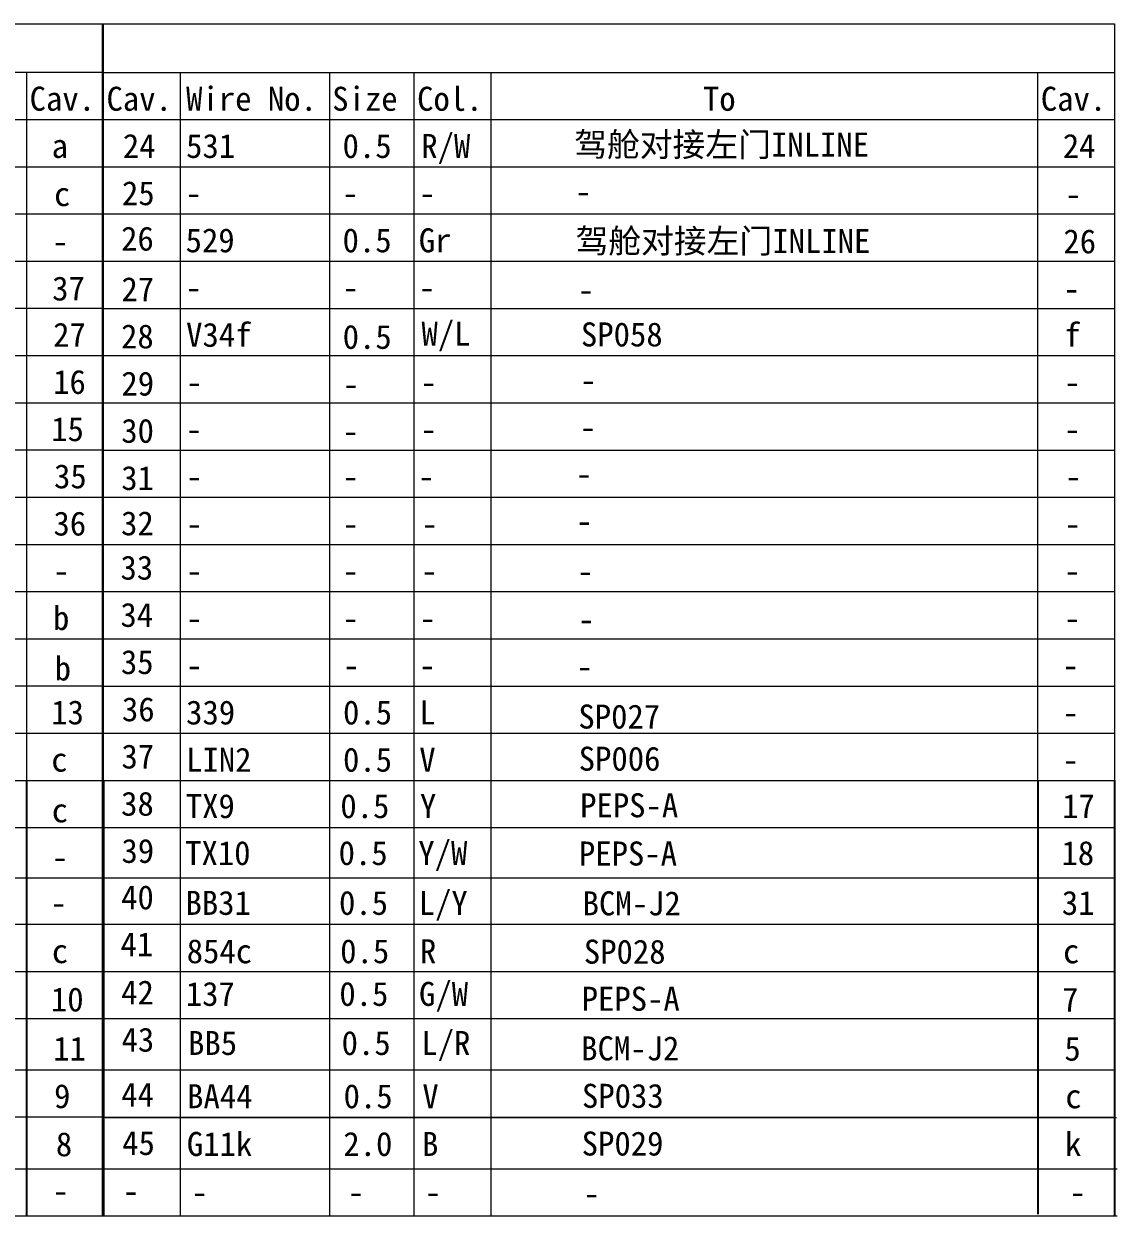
# Model space of a CAD drawing. Header units: millimetres. Extents: x 17 to 3784, y 12 to 1382.
# Drawn here: x 1012.9 to 1070.4, y 977.5 to 1040.3 of the extents above; entities that cross this region are included whole.
import ezdxf

# ---------------------------------------------------------------- set-up
doc = ezdxf.new("R2010")
doc.units = ezdxf.units.MM
doc.styles.add('FangSong_GB2312_Style', font='simfang.ttf')

msp = doc.modelspace()

# ---------------------------------------------------------------- linework, layer by layer
at = {"color": 0}
for p, q in [((1013.032, 1000.474), (1013.032, 977.555)), ((1017.071, 1000.428), (1017.071, 982.728)), ((1017.074, 1000.469), (1017.074, 977.539)), ((1066.26, 1000.469), (1066.26, 977.631)), ((1070.302, 1000.465), (1070.302, 977.567))]:
    msp.add_line(p, q, dxfattribs=at)
at = {"color": 0, "linetype": 'Continuous', "lineweight": 13}
for points in [[(963.838, 1040.302), (1017.075, 1040.302)], [(1017.017, 1040.277), (1017.017, 977.554)], [(1017.066, 1040.297), (1070.302, 1040.297)], [(1017.066, 1040.286), (1017.066, 1000.463)], [(1070.302, 1040.297), (1070.302, 1000.463)], [(963.838, 1037.751), (1017.075, 1037.751)], [(1013.019, 1037.751), (1013.019, 1000.468)], [(1017.066, 1037.746), (1070.302, 1037.746)], [(1021.121, 1037.746), (1021.121, 977.524)], [(1028.969, 1037.746), (1028.969, 977.537)], [(1033.416, 1037.746), (1033.416, 977.537)], [(1037.471, 1037.746), (1037.471, 977.537)], [(1066.247, 1037.746), (1066.247, 1000.463)], [(963.838, 1035.265), (1017.075, 1035.265)], [(1017.066, 1035.261), (1070.302, 1035.261)], [(963.838, 1032.78), (1017.075, 1032.78)], [(1017.066, 1032.775), (1070.302, 1032.775)], [(963.838, 1030.294), (1017.075, 1030.294)], [(1017.066, 1030.29), (1070.302, 1030.29)], [(963.838, 1027.809), (1017.075, 1027.809)], [(1017.066, 1027.804), (1070.302, 1027.804)], [(963.838, 1025.323), (1017.075, 1025.323)], [(1017.066, 1025.319), (1070.302, 1025.319)], [(963.838, 1022.838), (1017.075, 1022.838)], [(1017.066, 1022.833), (1070.302, 1022.833)], [(963.838, 1020.352), (1017.075, 1020.352)], [(1017.066, 1020.347), (1070.302, 1020.347)], [(963.838, 1017.867), (1017.075, 1017.867)], [(1017.066, 1017.862), (1070.302, 1017.862)], [(963.838, 1015.381), (1017.075, 1015.381)], [(1017.066, 1015.376), (1070.302, 1015.376)], [(963.838, 1012.895), (1017.075, 1012.895)], [(1017.066, 1012.891), (1070.302, 1012.891)], [(963.838, 1010.41), (1017.075, 1010.41)], [(1017.066, 1010.405), (1070.302, 1010.405)], [(963.838, 1007.924), (1017.075, 1007.924)], [(1017.066, 1007.92), (1070.302, 1007.92)], [(963.838, 1005.439), (1017.075, 1005.439)], [(1017.066, 1005.434), (1070.302, 1005.434)], [(963.838, 1002.953), (1017.075, 1002.953)], [(1017.066, 1002.949), (1070.302, 1002.949)], [(963.839, 1000.469), (1017.075, 1000.469)], [(1017.067, 1000.464), (1070.303, 1000.464)], [(963.844, 997.994), (1017.081, 997.994)], [(1017.072, 997.989), (1070.308, 997.989)], [(963.846, 995.339), (1017.082, 995.339)], [(1017.074, 995.334), (1070.31, 995.334)], [(963.852, 992.898), (1017.089, 992.898)], [(1017.08, 992.893), (1070.317, 992.893)], [(963.853, 990.414), (1017.09, 990.414)], [(1017.081, 990.409), (1070.317, 990.409)], [(963.858, 987.939), (1017.095, 987.939)], [(1017.086, 987.934), (1070.323, 987.934)], [(963.893, 985.233), (1017.129, 985.233)], [(1017.12, 985.228), (1070.357, 985.228)], [(963.893, 982.747), (1017.129, 982.747)], [(1017.12, 982.743), (1070.357, 982.743)], [(1017.167, 982.725), (1070.403, 982.725)], [(963.973, 980.024), (1017.21, 980.024)], [(1017.201, 980.019), (1070.438, 980.019)], [(963.973, 977.538), (1017.21, 977.538)], [(1017.201, 977.534), (1070.438, 977.534)]]:
    msp.add_lwpolyline(points, dxfattribs=at)

# ---------------------------------------------------------------- texts
at = {"color": 0, "linetype": 'Continuous', "style": 'FangSong_GB2312_Style'}
for s, height, p in [('Cav.', 1.2655, (1013.192, 1035.729)), ('Cav.', 1.2655, (1017.238, 1035.724)), ('Wire No.', 1.2655, (1021.428, 1035.724)), ('Size', 1.2655, (1029.12, 1035.724)), ('Col.', 1.2655, (1033.589, 1035.724)), ('To', 1.2655, (1048.635, 1035.724)), ('Cav.', 1.2655, (1066.42, 1035.724)), ('R/W', 1.2655, (1033.806, 1033.239)), ('驾舱对接左门INLINE', 1.26546, (1041.856, 1033.314)), ('a', 1.265, (1014.35, 1033.243)), ('24', 1.2655, (1018.099, 1033.239)), ('531', 1.2655, (1021.428, 1033.239)), ('0.5', 1.2655, (1029.665, 1033.239)), ('24', 1.2655, (1067.578, 1033.239)), ('c', 1.265, (1014.474, 1030.707)), ('25', 1.2655, (1018.051, 1030.753)), ('-', 1.265, (1021.403, 1030.758)), ('-', 1.265, (1029.64, 1030.758)), ('-', 1.265, (1033.692, 1030.758)), ('-', 1.265, (1041.915, 1030.844)), ('-', 1.265, (1067.702, 1030.703)), ('26', 1.2655, (1018.006, 1028.359)), ('Gr', 1.2655, (1033.677, 1028.272)), ('驾舱对接左门INLINE', 1.26546, (1041.925, 1028.235)), ('529', 1.2655, (1021.403, 1028.272)), ('0.5', 1.2655, (1029.665, 1028.272)), ('26', 1.2655, (1067.607, 1028.217)), ('-', 1.265, (1014.379, 1028.222)), ('37', 1.2655, (1014.379, 1025.736)), ('27', 1.2655, (1018.025, 1025.699)), ('-', 1.265, (1021.403, 1025.786)), ('-', 1.265, (1029.665, 1025.786)), ('-', 1.265, (1033.677, 1025.786)), ('-', 1.265, (1042.045, 1025.664)), ('-', 1.265, (1067.607, 1025.732)), ('27', 1.2655, (1014.428, 1023.301)), ('V34f', 1.2655, (1021.428, 1023.297)), ('W/L', 1.2655, (1033.818, 1023.361)), ('SP058', 1.2655, (1042.211, 1023.316)), ('f', 1.265, (1067.656, 1023.297)), ('28', 1.2655, (1018.003, 1023.214)), ('0.5', 1.2655, (1029.67, 1023.188)), ('16', 1.2655, (1014.428, 1020.816)), ('29', 1.2655, (1018.022, 1020.728)), ('-', 1.265, (1042.171, 1020.92)), ('-', 1.265, (1021.428, 1020.811)), ('-', 1.265, (1029.67, 1020.702)), ('-', 1.265, (1033.773, 1020.811)), ('-', 1.265, (1067.656, 1020.811)), ('15', 1.2655, (1014.328, 1018.33)), ('30', 1.2655, (1018.014, 1018.243)), ('-', 1.265, (1021.413, 1018.333)), ('-', 1.265, (1033.758, 1018.333)), ('-', 1.265, (1042.157, 1018.442)), ('-', 1.265, (1067.641, 1018.333)), ('-', 1.265, (1029.655, 1018.224)), ('35', 1.2655, (1014.476, 1015.845)), ('31', 1.2655, (1018.014, 1015.757)), ('-', 1.265, (1021.428, 1015.84)), ('-', 1.265, (1029.665, 1015.84)), ('-', 1.265, (1033.647, 1015.84)), ('-', 1.265, (1041.948, 1015.985)), ('-', 1.265, (1067.703, 1015.84)), ('36', 1.2655, (1014.446, 1013.359)), ('32', 1.2655, (1018.004, 1013.371)), ('-', 1.265, (1021.428, 1013.354)), ('-', 1.265, (1029.665, 1013.354)), ('-', 1.265, (1033.813, 1013.354)), ('-', 1.265, (1041.958, 1013.5)), ('-', 1.265, (1067.674, 1013.354)), ('33', 1.2655, (1017.974, 1011.036)), ('-', 1.265, (1014.424, 1010.873)), ('-', 1.265, (1021.428, 1010.869)), ('-', 1.265, (1029.665, 1010.869)), ('-', 1.265, (1033.809, 1010.869)), ('-', 1.265, (1042.017, 1010.852)), ('-', 1.265, (1067.652, 1010.869)), ('b', 1.265, (1014.424, 1008.388)), ('34', 1.2655, (1017.97, 1008.551)), ('-', 1.265, (1021.428, 1008.383)), ('-', 1.265, (1029.665, 1008.383)), ('-', 1.265, (1033.716, 1008.383)), ('-', 1.265, (1042.073, 1008.32)), ('-', 1.265, (1067.652, 1008.383)), ('b', 1.265, (1014.512, 1005.732)), ('35', 1.2655, (1017.996, 1006.065)), ('-', 1.265, (1021.428, 1005.898)), ('-', 1.265, (1029.689, 1005.898)), ('-', 1.265, (1033.702, 1005.898)), ('-', 1.265, (1041.973, 1005.834)), ('-', 1.265, (1067.556, 1005.898)), ('13', 1.2655, (1014.328, 1003.417)), ('36', 1.2655, (1018.051, 1003.579)), ('339', 1.2655, (1021.428, 1003.412)), ('0.5', 1.2655, (1029.689, 1003.412)), ('L', 1.265, (1033.702, 1003.412)), ('SP027', 1.2655, (1042.078, 1003.196)), ('-', 1.265, (1067.556, 1003.412)), ('37', 1.2655, (1018.025, 1001.094)), ('LIN2', 1.2655, (1021.428, 1000.926)), ('0.5', 1.2655, (1029.689, 1000.926)), ('V', 1.265, (1033.702, 1000.926)), ('SP006', 1.2655, (1042.094, 1000.977)), ('c', 1.265, (1014.328, 1000.931)), ('-', 1.265, (1067.556, 1000.926)), ('38', 1.2655, (1018.007, 998.608)), ('TX9', 1.2655, (1021.41, 998.482)), ('0.5', 1.2655, (1029.548, 998.482)), ('Y', 1.265, (1033.737, 998.482)), ('PEPS-A', 1.2655, (1042.169, 998.525)), ('17', 1.2655, (1067.539, 998.482)), ('c', 1.265, (1014.353, 998.261)), ('39', 1.2655, (1018.025, 996.123)), ('TX10', 1.2655, (1021.377, 996.009)), ('0.5', 1.2655, (1029.457, 996.009)), ('Y/W', 1.2655, (1033.651, 996.009)), ('PEPS-A', 1.2655, (1042.105, 995.985)), ('18', 1.2655, (1067.506, 996.009)), ('-', 1.265, (1014.353, 995.796)), ('40', 1.2655, (1018.008, 993.678)), ('BB31', 1.2655, (1021.397, 993.387)), ('0.5', 1.2655, (1029.477, 993.387)), ('L/Y', 1.2655, (1033.671, 993.387)), ('BCM-J2', 1.2655, (1042.301, 993.362)), ('31', 1.2655, (1067.526, 993.387)), ('-', 1.265, (1014.298, 993.391)), ('41', 1.2655, (1017.975, 991.205)), ('854c', 1.2655, (1021.461, 990.841)), ('0.5', 1.2655, (1029.54, 990.841)), ('R', 1.265, (1033.735, 990.841)), ('SP028', 1.2655, (1042.365, 990.817)), ('c', 1.265, (1014.361, 990.846)), ('c', 1.265, (1067.589, 990.841)), ('10', 1.2655, (1014.313, 988.302)), ('42', 1.2655, (1018.01, 988.67)), ('137', 1.2655, (1021.412, 988.595)), ('0.5', 1.2655, (1029.495, 988.595)), ('G/W', 1.2655, (1033.69, 988.595)), ('PEPS-A', 1.2655, (1042.25, 988.337)), ('7', 1.265, (1067.541, 988.297)), ('11', 1.2655, (1014.433, 985.716)), ('43', 1.2655, (1018.029, 986.184)), ('BB5', 1.2655, (1021.533, 986.009)), ('0.5', 1.2655, (1029.615, 986.009)), ('L/R', 1.2655, (1033.81, 986.009)), ('BCM-J2', 1.2655, (1042.226, 985.726)), ('5', 1.265, (1067.661, 985.711)), ('9', 1.265, (1014.479, 983.211)), ('44', 1.2655, (1018.012, 983.295)), ('BA44', 1.2655, (1021.482, 983.206)), ('0.5', 1.2655, (1029.719, 983.206)), ('V', 1.265, (1033.864, 983.206)), ('SP033', 1.2655, (1042.265, 983.227)), ('c', 1.265, (1067.707, 983.206)), ('8', 1.265, (1014.573, 980.679)), ('45', 1.2655, (1018.064, 980.745)), ('G11k', 1.2655, (1021.467, 980.693)), ('2.0', 1.2655, (1029.704, 980.693)), ('B', 1.265, (1033.849, 980.693)), ('SP029', 1.2655, (1042.251, 980.714)), ('k', 1.265, (1067.692, 980.693)), ('-', 1.265, (1014.396, 978.225)), ('-', 1.265, (1018.105, 978.222)), ('-', 1.265, (1021.707, 978.161)), ('-', 1.265, (1029.944, 978.161)), ('-', 1.265, (1033.995, 978.161)), ('-', 1.265, (1067.931, 978.161)), ('-', 1.265, (1042.352, 978.097))]:
    msp.add_text(s, height=height, dxfattribs=at).set_placement(p)

doc.saveas('drawing.dxf')
